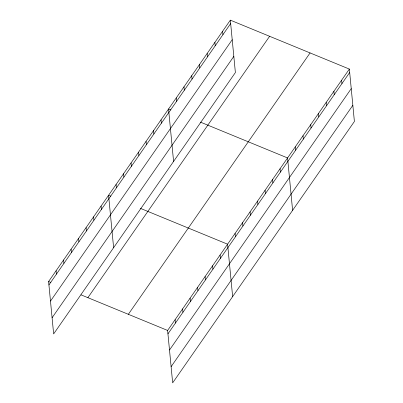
<?xml version="1.0" encoding="UTF-8"?>
<svg xmlns="http://www.w3.org/2000/svg" width="403" height="403" viewBox="0 0 403 403"><rect width="100%" height="100%" fill="white"/><g stroke="black" fill="none" stroke-linecap="round" stroke-linejoin="round"><path stroke-width="0.6" d="M230.335 20.15L235.382 72.55L53.644 333.926L48.602 281.531L230.335 20.15L349.356 69.074L354.398 121.469L172.665 382.85L167.618 330.45L349.356 69.074M48.929 284.931L230.662 23.555M50.486 301.101L232.219 39.721M52.088 317.76L233.826 56.38M87.879 297.676L269.612 36.295M128.34 314.305L310.078 52.929M167.945 333.855L349.683 72.475M169.502 350.021L351.24 88.645M171.109 366.68L352.842 105.304M170.822 109.954L168.545 109.017L173.592 161.417M200.422 122.119L287.566 157.941L292.608 210.341M110.85 196.211L108.573 195.274L113.621 247.674M140.451 208.376L227.589 244.198L232.637 296.593M48.602 281.531L50.879 282.468M81.048 294.865L167.618 330.45M341.628 80.182L341.956 83.582M333.906 91.29L334.233 94.69M326.183 102.397L326.511 105.803M318.461 113.505L318.788 116.91M310.733 124.613L311.061 128.018M303.011 135.725L303.338 139.126M295.288 146.833L295.616 150.233M280.065 168.721L280.392 172.126M272.569 179.506L272.896 182.907M265.073 190.287L265.401 193.692M257.577 201.067L257.905 204.472M250.082 211.852L250.409 215.252M242.586 222.632L242.913 226.038M222.612 31.258L222.94 34.663M235.085 233.413L235.417 236.818M214.89 42.365L215.217 45.771M207.167 53.478L207.495 56.878M220.093 254.978L220.421 258.383M199.44 64.586L199.767 67.986M212.598 265.758L212.925 269.164M191.717 75.693L192.045 79.094M205.102 276.544L205.429 279.944M183.995 86.801L184.322 90.207M197.606 287.324L197.933 290.724M176.272 97.909L176.6 101.314M190.11 298.104L190.438 301.509M182.609 308.889L182.937 312.29M161.049 119.802L161.376 123.202M175.114 319.67L175.441 323.07M153.553 130.582L153.881 133.987M146.057 141.362L146.385 144.768M138.561 152.148L138.889 155.548M131.066 162.928L131.393 166.333M123.565 173.708L123.892 177.113M116.069 184.493L116.396 187.894M101.077 206.054L101.405 209.459M93.582 216.839L93.909 220.24M86.086 227.619L86.413 231.025M78.59 238.4L78.917 241.805M71.089 249.185L71.417 252.585M63.593 259.965L63.921 263.371M56.098 270.745L56.425 274.151"/></g></svg>
